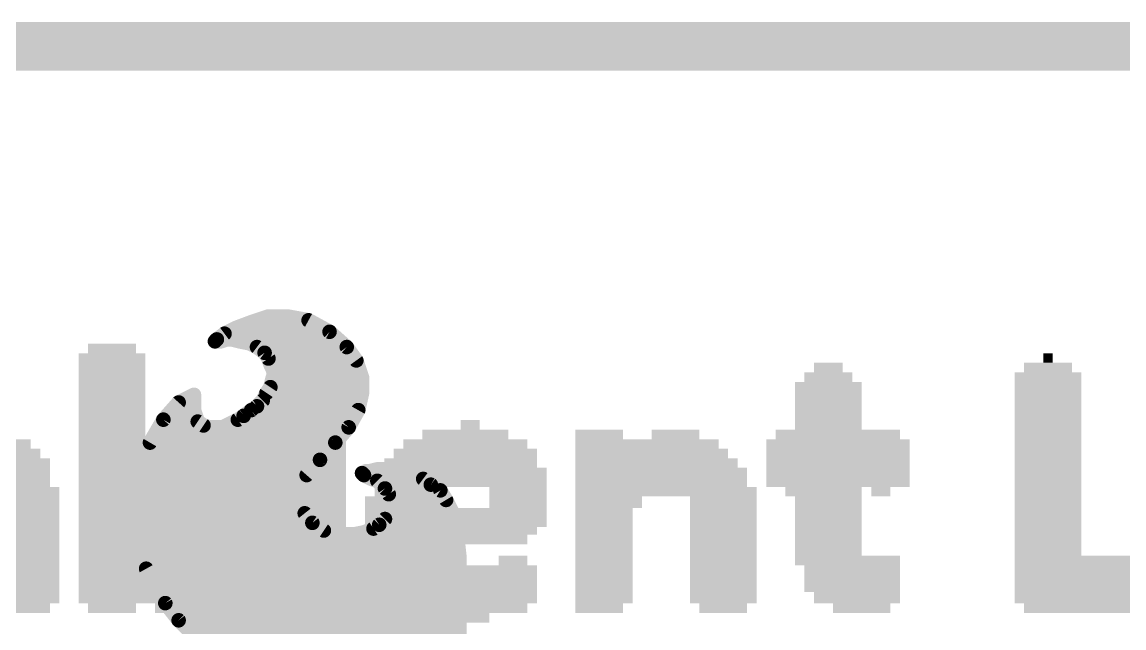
# Model space of a CAD drawing. Extents: x -25.4 to 61.2, y -12 to 25.5.
# Drawn here: x 9.27 to 15.03, y 22.36 to 25.53 of the extents above; entities that cross this region are included whole.
import ezdxf

# ---------------------------------------------------------------- set-up
doc = ezdxf.new("R2010")
doc.units = 0
for name, color, linetype in [('1', 12, 'CONTINUOUS'), ('16', 53, 'CONTINUOUS'), ('20', 53, 'CONTINUOUS'), ('21', 41, 'CONTINUOUS'), ('22', 40, 'CONTINUOUS')]:
    doc.layers.add(name, color=color, linetype=linetype)

# ---------------------------------------------------------------- blocks, each defined once
blk = doc.blocks.new('RECT')
blk.add_solid([(-0.5, -0.5), (0.5, -0.5), (-0.5, 0.5), (0.5, 0.5)])

msp = doc.modelspace()

# ---------------------------------------------------------------- linework, layer by layer
at = {"layer": '1', "const_width": 0.254}
msp.add_lwpolyline([(0, 25.4), (25.4, 25.4)], dxfattribs=at)
at = {"layer": '16', "const_width": 0.254}
msp.add_lwpolyline([(0, 25.4), (25.4, 25.4)], dxfattribs=at)
at = {"layer": '20', "const_width": 0.2032}
msp.add_lwpolyline([(0, 25.4), (25.4, 25.4)], dxfattribs=at)
at = {"layer": '22', "const_width": 0.0762}
for points in [[(10.465, 23.956), (10.555, 23.986)], [(10.555, 23.986), (10.655, 23.986)], [(10.655, 23.986), (10.765, 23.966)], [(10.765, 23.966), (10.875, 23.906)], [(10.325, 23.896), (10.385, 23.926)], [(10.385, 23.926), (10.465, 23.956)], [(10.3871, 23.9268), (10.8369, 23.9268)], [(10.875, 23.906), (10.965, 23.826)], [(10.275, 23.856), (10.285, 23.866)], [(10.305, 23.856), (10.275, 23.856)], [(10.285, 23.866), (10.325, 23.896)], [(10.335, 23.866), (10.305, 23.856)], [(10.365, 23.866), (10.335, 23.866)], [(10.405, 23.856), (10.365, 23.866)], [(10.455, 23.846), (10.405, 23.856)], [(10.432, 23.8506), (10.9373, 23.8506)], [(10.495, 23.826), (10.455, 23.846)], [(10.535, 23.796), (10.495, 23.826)], [(10.555, 23.766), (10.535, 23.796)], [(10.965, 23.826), (11.015, 23.756)], [(10.5494, 23.7744), (11.0019, 23.7744)], [(10.565, 23.736), (10.555, 23.766)], [(10.575, 23.716), (10.565, 23.736)], [(11.015, 23.756), (11.045, 23.666)], [(10.585, 23.686), (10.575, 23.716)], [(10.575, 23.656), (10.585, 23.686)], [(10.5809, 23.6982), (11.0343, 23.6982)], [(10.545, 23.586), (10.565, 23.616)], [(10.565, 23.616), (10.575, 23.656)], [(10.5665, 23.622), (11.045, 23.622)], [(11.045, 23.666), (11.045, 23.586)], [(10.085, 23.536), (10.165, 23.576)], [(10.165, 23.576), (10.165, 23.496)], [(10.525, 23.546), (10.545, 23.586)], [(11.045, 23.586), (11.025, 23.496)], [(10.005, 23.446), (10.085, 23.536)], [(10.1046, 23.5458), (10.165, 23.5458)], [(10.465, 23.496), (10.495, 23.516)], [(10.495, 23.516), (10.525, 23.546)], [(10.5248, 23.5458), (11.0361, 23.5458)], [(9.935, 23.326), (10.005, 23.446)], [(10.026, 23.4696), (10.1738, 23.4696)], [(10.165, 23.496), (10.185, 23.436)], [(10.315, 23.406), (10.395, 23.446)], [(10.395, 23.446), (10.425, 23.466)], [(10.425, 23.466), (10.465, 23.496)], [(10.4298, 23.4696), (11.0103, 23.4696)], [(11.025, 23.496), (10.975, 23.406)], [(9.9743, 23.3934), (10.964, 23.3934)], [(10.185, 23.436), (10.215, 23.416)], [(10.215, 23.416), (10.245, 23.406)], [(10.245, 23.406), (10.315, 23.406)], [(10.975, 23.406), (10.905, 23.326)], [(9.885, 23.186), (9.935, 23.326)], [(10.905, 23.326), (10.825, 23.236)], [(9.9319, 23.3172), (10.8972, 23.3172)], [(9.9046, 23.241), (10.8294, 23.241)], [(10.825, 23.236), (10.755, 23.156)], [(9.855, 23.026), (9.885, 23.186)], [(9.881, 23.1648), (10.7627, 23.1648)], [(10.755, 23.156), (10.725, 23.086)], [(11.045, 23.166), (11.065, 23.176)], [(11.055, 23.156), (11.045, 23.166)], [(11.0462, 23.1648), (11.293, 23.1648)], [(11.095, 23.136), (11.055, 23.156)], [(11.065, 23.176), (11.085, 23.176)], [(11.085, 23.176), (11.125, 23.186)], [(11.125, 23.186), (11.205, 23.186)], [(11.205, 23.186), (11.265, 23.176)], [(11.265, 23.176), (11.365, 23.136)], [(11.125, 23.126), (11.095, 23.136)], [(11.165, 23.086), (11.125, 23.126)], [(11.365, 23.136), (11.405, 23.106)], [(11.405, 23.106), (11.455, 23.076)], [(9.8667, 23.0886), (10.7261, 23.0886)], [(10.725, 23.086), (10.725, 23.016)], [(11.1624, 23.0886), (11.434, 23.0886)], [(11.185, 23.056), (11.165, 23.086)], [(11.195, 23.026), (11.185, 23.056)], [(11.455, 23.076), (11.485, 23.026)], [(9.865, 22.846), (9.855, 23.026)], [(9.8558, 23.0124), (10.7262, 23.0124)], [(10.725, 23.016), (10.745, 22.956)], [(11.185, 22.966), (11.195, 22.996)], [(11.195, 22.996), (11.195, 23.026)], [(11.195, 23.0124), (11.4918, 23.0124)], [(11.485, 23.026), (11.515, 22.966)], [(9.86, 22.9362), (10.7608, 22.9362)], [(10.745, 22.956), (10.785, 22.906)], [(11.135, 22.896), (11.165, 22.926)], [(11.165, 22.926), (11.185, 22.966)], [(11.1701, 22.9362), (11.5249, 22.9362)], [(11.515, 22.966), (11.535, 22.906)], [(10.785, 22.906), (10.845, 22.866)], [(10.845, 22.866), (10.925, 22.846)], [(11.055, 22.856), (11.105, 22.876)], [(11.105, 22.876), (11.135, 22.896)], [(11.535, 22.906), (11.555, 22.726)], [(9.8642, 22.86), (10.869, 22.86)], [(9.915, 22.666), (9.865, 22.846)], [(10.925, 22.846), (11.005, 22.846)], [(11.005, 22.846), (11.055, 22.856)], [(11.065, 22.86), (11.5401, 22.86)], [(9.8823, 22.7838), (11.5486, 22.7838)], [(9.9034, 22.7076), (11.555, 22.7076)], [(11.555, 22.726), (11.555, 21.446)], [(10.015, 22.486), (9.915, 22.666)], [(9.9342, 22.6314), (11.555, 22.6314)], [(9.9766, 22.5552), (11.555, 22.5552)], [(10.085, 22.396), (10.015, 22.486)], [(10.0204, 22.479), (11.555, 22.479)], [(10.0797, 22.4028), (11.555, 22.4028)], [(10.165, 22.316), (10.085, 22.396)], [(10.1544, 22.3266), (11.555, 22.3266)]]:
    msp.add_lwpolyline(points, dxfattribs=at)
at = {"layer": '22', "const_width": 0.0381}
for points in [[(10.555, 24.0051, 1), (10.555, 23.967)], [(10.561, 23.9679, 1), (10.549, 24.0041)], [(10.6584, 24.0047, 1), (10.6516, 23.9673)], [(10.655, 23.967, 1), (10.655, 24.0051)], [(10.7741, 23.9827, 1), (10.7559, 23.9493)], [(10.7616, 23.9473, 1), (10.7684, 23.9847)], [(10.3783, 23.9438, 1), (10.3917, 23.9082)], [(10.3871, 23.9459, 1), (10.3871, 23.9078)], [(10.3935, 23.909, 1), (10.3765, 23.943)], [(10.459, 23.9741, 1), (10.471, 23.9379)], [(10.4717, 23.9382, 1), (10.4583, 23.9738)], [(10.8369, 23.9078, 1), (10.8369, 23.9459)], [(10.8877, 23.9202, 1), (10.8623, 23.8918)], [(10.8659, 23.8893, 1), (10.8841, 23.9227)], [(10.275, 23.8751, 1), (10.275, 23.837)], [(10.2615, 23.8695, 1), (10.2885, 23.8425)], [(10.2736, 23.8812, 1), (10.2964, 23.8508)], [(10.2985, 23.8525, 1), (10.2715, 23.8795)], [(10.299, 23.8741, 1), (10.311, 23.8379)], [(10.305, 23.837, 1), (10.305, 23.8751)], [(10.3165, 23.913, 1), (10.3335, 23.879)], [(10.3364, 23.8808, 1), (10.3136, 23.9112)], [(10.335, 23.885, 1), (10.335, 23.8469)], [(10.341, 23.8479, 1), (10.329, 23.8841)], [(10.3696, 23.8845, 1), (10.3604, 23.8475)], [(10.365, 23.8469, 1), (10.365, 23.885)], [(10.4087, 23.8747, 1), (10.4013, 23.8373)], [(10.4004, 23.8375, 1), (10.4096, 23.8745)], [(10.432, 23.8697, 1), (10.432, 23.8316)], [(10.4635, 23.863, 1), (10.4465, 23.829)], [(10.4513, 23.8273, 1), (10.4587, 23.8647)], [(10.9373, 23.8316, 1), (10.9373, 23.8697)], [(10.5064, 23.8412, 1), (10.4836, 23.8108)], [(10.4865, 23.809, 1), (10.5035, 23.843)], [(10.5509, 23.8066, 1), (10.5191, 23.7854)], [(10.5236, 23.7808, 1), (10.5464, 23.8112)], [(10.9805, 23.8371, 1), (10.9495, 23.8149)], [(10.9523, 23.8118, 1), (10.9777, 23.8402)], [(10.5494, 23.7934, 1), (10.5494, 23.7553)], [(10.5731, 23.772, 1), (10.5369, 23.76)], [(10.5391, 23.7554, 1), (10.5709, 23.7766)], [(10.582, 23.7445, 1), (10.548, 23.7275)], [(11.0331, 23.762, 1), (10.9969, 23.75)], [(10.9995, 23.7449, 1), (11.0305, 23.7671)], [(11.0019, 23.7553, 1), (11.0019, 23.7934)], [(10.5469, 23.73, 1), (10.5831, 23.742)], [(10.5931, 23.722, 1), (10.5569, 23.71)], [(10.558, 23.7075, 1), (10.592, 23.7245)], [(10.5809, 23.7172, 1), (10.5809, 23.6791)], [(10.6031, 23.68, 1), (10.5669, 23.692)], [(10.5669, 23.68, 1), (10.6031, 23.692)], [(11.0343, 23.6791, 1), (11.0343, 23.7172)], [(10.5665, 23.641, 1), (10.5665, 23.6029)], [(10.5809, 23.6054, 1), (10.5491, 23.6266)], [(10.5569, 23.662, 1), (10.5931, 23.65)], [(10.5935, 23.6514, 1), (10.5565, 23.6606)], [(11.064, 23.666, 1), (11.0259, 23.666)], [(11.0269, 23.66, 1), (11.0631, 23.672)], [(11.045, 23.6029, 1), (11.045, 23.641)], [(10.1841, 23.576, 1), (10.146, 23.576)], [(10.1735, 23.559, 1), (10.1565, 23.593)], [(10.5291, 23.5966, 1), (10.5609, 23.5754)], [(10.562, 23.5775, 1), (10.528, 23.5945)], [(10.5465, 23.6206, 1), (10.5835, 23.6114)], [(11.0259, 23.586, 1), (11.064, 23.586)], [(11.0636, 23.5819, 1), (11.0264, 23.5901)], [(10.0765, 23.553, 1), (10.0935, 23.519)], [(10.0992, 23.5233, 1), (10.0708, 23.5487)], [(10.1046, 23.5648, 1), (10.1046, 23.5267)], [(10.165, 23.5267, 1), (10.165, 23.5648)], [(10.4815, 23.5295, 1), (10.5085, 23.5025)], [(10.5056, 23.5001, 1), (10.4844, 23.5319)], [(10.5248, 23.5648, 1), (10.5248, 23.5267)], [(10.508, 23.5545, 1), (10.542, 23.5375)], [(10.5385, 23.5325, 1), (10.5115, 23.5595)], [(11.0361, 23.5267, 1), (11.0361, 23.5648)], [(9.9908, 23.4587, 1), (10.0192, 23.4333)], [(10.0215, 23.4364, 1), (9.9885, 23.4556)], [(10.026, 23.4886, 1), (10.026, 23.4505)], [(10.1831, 23.502, 1), (10.1469, 23.49)], [(10.146, 23.496, 1), (10.1841, 23.496)], [(10.1738, 23.4505, 1), (10.1738, 23.4886)], [(10.3844, 23.4619, 1), (10.4056, 23.4301)], [(10.4035, 23.429, 1), (10.3865, 23.463)], [(10.4136, 23.4812, 1), (10.4364, 23.4508)], [(10.4298, 23.4886, 1), (10.4298, 23.4505)], [(10.4356, 23.4501, 1), (10.4144, 23.4819)], [(10.4544, 23.5119, 1), (10.4756, 23.4801)], [(10.4764, 23.4808, 1), (10.4536, 23.5112)], [(11.0064, 23.5001, 1), (11.0436, 23.4919)], [(11.0417, 23.4867, 1), (11.0083, 23.5053)], [(11.0103, 23.4505, 1), (11.0103, 23.4886)], [(9.9743, 23.4124, 1), (9.9743, 23.3743)], [(10.1956, 23.4519, 1), (10.1744, 23.4201)], [(10.1669, 23.43, 1), (10.2031, 23.442)], [(10.221, 23.4341, 1), (10.209, 23.3979)], [(10.2044, 23.4001, 1), (10.2256, 23.4319)], [(10.245, 23.4251, 1), (10.245, 23.387)], [(10.239, 23.3879, 1), (10.251, 23.4241)], [(10.3065, 23.423, 1), (10.3235, 23.389)], [(10.315, 23.387, 1), (10.315, 23.4251)], [(10.9583, 23.4153, 1), (10.9917, 23.3967)], [(10.9893, 23.3935, 1), (10.9607, 23.4185)], [(10.964, 23.3743, 1), (10.964, 23.4124)], [(9.9529, 23.3196, 1), (9.9171, 23.3324)], [(10.9192, 23.3133, 1), (10.8908, 23.3387)], [(9.9319, 23.3362, 1), (9.9319, 23.2981)], [(9.9185, 23.3356, 1), (9.9515, 23.3164)], [(10.8907, 23.3385, 1), (10.9193, 23.3135)], [(10.8972, 23.2981, 1), (10.8972, 23.3362)], [(9.9046, 23.26, 1), (9.9046, 23.2219)], [(10.8108, 23.2487, 1), (10.8392, 23.2233)], [(10.8393, 23.2235, 1), (10.8107, 23.2485)], [(10.8294, 23.2219, 1), (10.8294, 23.26)], [(9.881, 23.1838, 1), (9.881, 23.1457)], [(9.8671, 23.1924, 1), (9.9029, 23.1796)], [(9.9037, 23.1825, 1), (9.8663, 23.1895)], [(10.7725, 23.1485, 1), (10.7375, 23.1635)], [(10.7627, 23.1457, 1), (10.7627, 23.1838)], [(11.0585, 23.1795, 1), (11.0315, 23.1525)], [(11.0365, 23.183, 1), (11.0535, 23.149)], [(11.0462, 23.1838, 1), (11.0462, 23.1457)], [(11.0635, 23.173, 1), (11.0465, 23.139)], [(11.065, 23.1951, 1), (11.065, 23.157)], [(11.0735, 23.159, 1), (11.0565, 23.193)], [(11.0804, 23.1945, 1), (11.0896, 23.1575)], [(11.085, 23.157, 1), (11.085, 23.1951)], [(11.125, 23.205, 1), (11.125, 23.1669)], [(11.1296, 23.1675, 1), (11.1204, 23.2045)], [(11.2081, 23.2048, 1), (11.2019, 23.1672)], [(11.205, 23.1669, 1), (11.205, 23.205)], [(11.2721, 23.1937, 1), (11.2579, 23.1583)], [(11.2619, 23.1572, 1), (11.2681, 23.1948)], [(11.293, 23.1457, 1), (11.293, 23.1838)], [(10.7407, 23.1685, 1), (10.7693, 23.1435)], [(11.0415, 23.1425, 1), (11.0685, 23.1695)], [(11.101, 23.1541, 1), (11.089, 23.1179)], [(11.0865, 23.119, 1), (11.1035, 23.153)], [(11.1385, 23.1395, 1), (11.1115, 23.1125)], [(11.119, 23.1079, 1), (11.131, 23.1441)], [(11.3764, 23.1512, 1), (11.3536, 23.1208)], [(11.3579, 23.1183, 1), (11.3721, 23.1537)], [(11.4148, 23.1223, 1), (11.3952, 23.0897)], [(11.3936, 23.0908, 1), (11.4164, 23.1212)], [(9.8667, 23.1076, 1), (9.8667, 23.0695)], [(10.744, 23.086, 1), (10.7059, 23.086)], [(10.7075, 23.0935, 1), (10.7425, 23.0785)], [(10.7261, 23.0695, 1), (10.7261, 23.1076)], [(11.1624, 23.1076, 1), (11.1624, 23.0695)], [(11.1809, 23.0966, 1), (11.1491, 23.0754)], [(11.1515, 23.0725, 1), (11.1785, 23.0995)], [(11.2031, 23.062, 1), (11.1669, 23.05)], [(11.1691, 23.0454, 1), (11.2009, 23.0666)], [(11.434, 23.0695, 1), (11.434, 23.1076)], [(11.4713, 23.0858, 1), (11.4387, 23.0662)], [(11.4452, 23.0597, 1), (11.4648, 23.0923)], [(9.874, 23.0271, 1), (9.836, 23.0249)], [(9.8363, 23.0295, 1), (9.8737, 23.0225)], [(9.8558, 23.0314, 1), (9.8558, 22.9933)], [(10.7059, 23.016, 1), (10.744, 23.016)], [(10.7431, 23.022, 1), (10.7069, 23.01)], [(10.7262, 22.9933, 1), (10.7262, 23.0314)], [(11.195, 23.0314, 1), (11.195, 22.9933)], [(11.2141, 23.026, 1), (11.176, 23.026)], [(11.1769, 23.02, 1), (11.2131, 23.032)], [(11.2131, 22.99, 1), (11.1769, 23.002)], [(11.502, 23.0345, 1), (11.468, 23.0175)], [(11.4687, 23.0162, 1), (11.5013, 23.0358)], [(11.4918, 22.9933, 1), (11.4918, 23.0314)], [(9.86, 22.9552, 1), (9.86, 22.9171)], [(10.7599, 22.9679, 1), (10.7301, 22.9441)], [(10.7269, 22.95, 1), (10.7631, 22.962)], [(10.7608, 22.9171, 1), (10.7608, 22.9552)], [(11.1701, 22.9552, 1), (11.1701, 22.9171)], [(11.1785, 22.9125, 1), (11.1515, 22.9395)], [(11.1669, 22.972, 1), (11.2031, 22.96)], [(11.202, 22.9575, 1), (11.168, 22.9745)], [(11.176, 22.996, 1), (11.2141, 22.996)], [(11.5331, 22.972, 1), (11.4969, 22.96)], [(11.498, 22.9575, 1), (11.532, 22.9745)], [(11.5249, 22.9171, 1), (11.5249, 22.9552)], [(10.7956, 22.9219, 1), (10.7744, 22.8901)], [(10.7701, 22.8941, 1), (10.7999, 22.9179)], [(10.8496, 22.8845, 1), (10.8404, 22.8475)], [(10.8344, 22.8501, 1), (10.8556, 22.8819)], [(11.0944, 22.8919, 1), (11.1156, 22.8601)], [(11.1121, 22.8583, 1), (11.0979, 22.8937)], [(11.1215, 22.9095, 1), (11.1485, 22.8825)], [(11.1456, 22.8801, 1), (11.1244, 22.9119)], [(11.148, 22.9345, 1), (11.182, 22.9175)], [(11.5539, 22.9081, 1), (11.5161, 22.9039)], [(11.5169, 22.9, 1), (11.5531, 22.912)], [(9.8642, 22.879, 1), (9.8642, 22.8409)], [(9.8834, 22.8511, 1), (9.8466, 22.8409)], [(9.846, 22.8449, 1), (9.884, 22.8471)], [(10.869, 22.8409, 1), (10.869, 22.879)], [(10.925, 22.8651, 1), (10.925, 22.827)], [(10.9204, 22.8275, 1), (10.9296, 22.8645)], [(11.0013, 22.8647, 1), (11.0087, 22.8273)], [(11.005, 22.827, 1), (11.005, 22.8651)], [(11.0479, 22.8737, 1), (11.0621, 22.8383)], [(11.065, 22.879, 1), (11.065, 22.8409)], [(11.0587, 22.8373, 1), (11.0513, 22.8747)], [(11.5401, 22.8409, 1), (11.5401, 22.879)], [(9.8823, 22.8028, 1), (9.8823, 22.7647)], [(11.5486, 22.7647, 1), (11.5486, 22.8028)], [(9.9034, 22.7266, 1), (9.9034, 22.6885)], [(11.574, 22.726, 1), (11.5359, 22.726)], [(11.5361, 22.7239, 1), (11.5739, 22.7281)], [(11.555, 22.6885, 1), (11.555, 22.7266)], [(9.9317, 22.6753, 1), (9.8983, 22.6567)], [(9.8966, 22.6609, 1), (9.9334, 22.6711)], [(9.9342, 22.6505, 1), (9.9342, 22.6124)], [(11.555, 22.6124, 1), (11.555, 22.6505)], [(9.9766, 22.5743, 1), (9.9766, 22.5362)], [(11.555, 22.5362, 1), (11.555, 22.5743)], [(10.03, 22.4977, 1), (10, 22.4743)], [(9.9983, 22.4767, 1), (10.0317, 22.4953)], [(10.0204, 22.4981, 1), (10.0204, 22.46)], [(11.555, 22.46, 1), (11.555, 22.4981)], [(10.0797, 22.4219, 1), (10.0797, 22.3838)], [(11.555, 22.3838, 1), (11.555, 22.4219)], [(10.0985, 22.4095, 1), (10.0715, 22.3825)], [(10.07, 22.3843, 1), (10.1, 22.4077)], [(10.1544, 22.3457, 1), (10.1544, 22.3076)], [(11.555, 22.3076, 1), (11.555, 22.3457)]]:
    msp.add_lwpolyline(points, format="xyb", dxfattribs=at)

# ---------------------------------------------------------------- block references
at = {"layer": '21'}
for p, xscale, yscale in [((9.736, 23.819), 0.25, 0.05), ((10.811, 23.819), 0.2, 0.05), ((9.736, 23.769), 0.35, 0.05), ((10.811, 23.769), 0.3, 0.05), ((14.636, 23.769), 0.05, 0.05), ((9.736, 23.719), 0.35, 0.05), ((10.811, 23.719), 0.3, 0.05), ((13.486, 23.719), 0.15, 0.05), ((14.636, 23.719), 0.25, 0.05), ((9.736, 23.669), 0.35, 0.05), ((10.811, 23.669), 0.3, 0.05), ((13.486, 23.669), 0.25, 0.05), ((14.636, 23.669), 0.35, 0.05), ((9.736, 23.619), 0.35, 0.05), ((9.736, 23.569), 0.35, 0.05), ((10.811, 23.619), 0.3, 0.05), ((10.811, 23.569), 0.3, 0.05), ((13.486, 23.619), 0.35, 0.05), ((13.486, 23.569), 0.35, 0.05), ((14.636, 23.619), 0.35, 0.05), ((14.636, 23.569), 0.35, 0.05), ((9.736, 23.519), 0.35, 0.05), ((10.811, 23.519), 0.1, 0.05), ((13.486, 23.519), 0.35, 0.05), ((14.636, 23.519), 0.35, 0.05), ((9.736, 23.469), 0.35, 0.05), ((13.486, 23.469), 0.35, 0.05), ((14.636, 23.469), 0.35, 0.05), ((9.736, 23.419), 0.35, 0.05), ((11.611, 23.419), 0.1, 0.05), ((13.486, 23.419), 0.35, 0.05), ((14.636, 23.419), 0.35, 0.05), ((9.736, 23.369), 0.35, 0.05), ((10.111, 23.369), 0.3, 0.05), ((10.786, 23.369), 0.25, 0.05), ((11.586, 23.369), 0.45, 0.05), ((12.286, 23.369), 0.25, 0.05), ((12.686, 23.369), 0.25, 0.05), ((13.536, 23.369), 0.65, 0.05), ((14.636, 23.369), 0.35, 0.05), ((9.111, 23.319), 0.4, 0.05), ((9.936, 23.319), 0.75, 0.05), ((10.811, 23.319), 0.3, 0.05), ((11.586, 23.319), 0.65, 0.05), ((12.536, 23.319), 0.75, 0.05), ((13.536, 23.319), 0.75, 0.05), ((14.636, 23.319), 0.35, 0.05), ((9.111, 23.269), 0.5, 0.05), ((9.986, 23.269), 0.85, 0.05), ((10.811, 23.269), 0.3, 0.05), ((11.586, 23.269), 0.75, 0.05), ((12.561, 23.269), 0.8, 0.05), ((13.536, 23.269), 0.75, 0.05), ((14.636, 23.269), 0.35, 0.05), ((8.736, 23.219), 1.35, 0.05), ((8.736, 23.169), 1.35, 0.05), ((9.986, 23.219), 0.85, 0.05), ((10.011, 23.169), 0.9, 0.05), ((10.811, 23.219), 0.3, 0.05), ((10.811, 23.169), 0.3, 0.05), ((11.561, 23.169), 0.9, 0.05), ((11.561, 23.219), 0.8, 0.05), ((12.586, 23.219), 0.85, 0.05), ((12.611, 23.169), 0.9, 0.05), ((13.536, 23.219), 0.75, 0.05), ((13.536, 23.169), 0.75, 0.05), ((14.636, 23.219), 0.35, 0.05), ((14.636, 23.169), 0.35, 0.05), ((8.736, 23.119), 1.35, 0.05), ((10.036, 23.119), 0.95, 0.05), ((10.811, 23.119), 0.3, 0.05), ((11.561, 23.119), 0.9, 0.05), ((12.611, 23.119), 0.9, 0.05), ((13.536, 23.119), 0.75, 0.05), ((14.636, 23.119), 0.35, 0.05), ((8.761, 23.069), 1.4, 0.05), ((10.036, 23.069), 0.95, 0.05), ((10.811, 23.069), 0.3, 0.05), ((11.286, 23.069), 0.35, 0.05), ((11.861, 23.069), 0.3, 0.05), ((12.636, 23.069), 0.95, 0.05), ((13.461, 23.069), 0.4, 0.05), ((13.761, 23.069), 0.1, 0.05), ((14.636, 23.069), 0.35, 0.05), ((9.286, 23.014), 0.35, 0.06), ((9.761, 23.014), 0.4, 0.06), ((10.336, 23.014), 0.35, 0.06), ((10.811, 23.014), 0.3, 0.06), ((11.236, 23.014), 0.35, 0.06), ((11.861, 23.014), 0.3, 0.06), ((12.336, 23.014), 0.35, 0.06), ((12.936, 23.014), 0.35, 0.06), ((13.486, 23.014), 0.35, 0.06), ((14.636, 23.014), 0.35, 0.06), ((9.286, 22.959), 0.35, 0.05), ((9.736, 22.959), 0.35, 0.05), ((10.386, 22.959), 0.35, 0.05), ((10.811, 22.959), 0.3, 0.05), ((11.536, 22.959), 0.95, 0.05), ((12.311, 22.959), 0.3, 0.05), ((12.936, 22.959), 0.35, 0.05), ((13.486, 22.959), 0.35, 0.05), ((14.636, 22.959), 0.35, 0.05), ((9.286, 22.909), 0.35, 0.05), ((9.736, 22.909), 0.35, 0.05), ((10.386, 22.909), 0.35, 0.05), ((10.811, 22.909), 0.3, 0.05), ((11.536, 22.909), 0.95, 0.05), ((12.311, 22.909), 0.3, 0.05), ((12.936, 22.909), 0.35, 0.05), ((13.486, 22.909), 0.35, 0.05), ((14.636, 22.909), 0.35, 0.05), ((9.286, 22.869), 0.35, 0.05), ((9.286, 22.819), 0.35, 0.05), ((9.736, 22.869), 0.35, 0.05), ((9.761, 22.819), 0.4, 0.05), ((10.336, 22.819), 0.35, 0.05), ((10.386, 22.869), 0.35, 0.05), ((10.811, 22.869), 0.3, 0.05), ((10.811, 22.819), 0.3, 0.05), ((11.511, 22.869), 0.9, 0.05), ((11.486, 22.819), 0.85, 0.05), ((12.311, 22.869), 0.3, 0.05), ((12.311, 22.819), 0.3, 0.05), ((12.936, 22.869), 0.35, 0.05), ((12.936, 22.819), 0.35, 0.05), ((13.486, 22.869), 0.35, 0.05), ((13.486, 22.819), 0.35, 0.05), ((14.636, 22.869), 0.35, 0.05), ((14.636, 22.819), 0.35, 0.05), ((9.286, 22.764), 0.35, 0.06), ((10.036, 22.764), 0.95, 0.06), ((10.811, 22.764), 0.3, 0.06), ((11.286, 22.764), 0.35, 0.06), ((12.311, 22.764), 0.3, 0.06), ((12.936, 22.764), 0.35, 0.06), ((13.486, 22.764), 0.35, 0.06), ((14.636, 22.764), 0.35, 0.06), ((9.286, 22.709), 0.35, 0.05), ((10.036, 22.709), 0.95, 0.05), ((10.811, 22.709), 0.3, 0.05), ((11.311, 22.709), 0.4, 0.05), ((11.836, 22.709), 0.15, 0.05), ((12.311, 22.709), 0.3, 0.05), ((12.936, 22.709), 0.35, 0.05), ((13.586, 22.709), 0.55, 0.05), ((14.886, 22.709), 0.85, 0.05), ((9.286, 22.659), 0.35, 0.05), ((10.011, 22.659), 0.9, 0.05), ((10.811, 22.659), 0.3, 0.05), ((11.536, 22.659), 0.85, 0.05), ((12.311, 22.659), 0.3, 0.05), ((12.936, 22.659), 0.35, 0.05), ((13.611, 22.659), 0.5, 0.05), ((14.936, 22.659), 0.95, 0.05), ((9.286, 22.619), 0.35, 0.05), ((10.011, 22.619), 0.9, 0.05), ((10.811, 22.619), 0.3, 0.05), ((11.561, 22.619), 0.8, 0.05), ((12.311, 22.619), 0.3, 0.05), ((12.936, 22.619), 0.35, 0.05), ((13.611, 22.619), 0.5, 0.05), ((14.936, 22.619), 0.95, 0.05), ((9.286, 22.569), 0.35, 0.05), ((9.986, 22.569), 0.85, 0.05), ((10.811, 22.569), 0.3, 0.05), ((11.586, 22.569), 0.75, 0.05), ((12.311, 22.569), 0.3, 0.05), ((12.936, 22.569), 0.35, 0.05), ((13.611, 22.569), 0.5, 0.05), ((14.936, 22.569), 0.95, 0.05), ((9.286, 22.514), 0.35, 0.06), ((9.936, 22.514), 0.75, 0.06), ((10.811, 22.514), 0.3, 0.06), ((11.611, 22.514), 0.7, 0.06), ((12.311, 22.514), 0.3, 0.06), ((12.936, 22.514), 0.35, 0.06), ((13.636, 22.514), 0.45, 0.06), ((14.936, 22.514), 0.95, 0.06), ((9.286, 22.459), 0.25, 0.05), ((9.736, 22.459), 0.25, 0.05), ((10.111, 22.459), 0.3, 0.05), ((10.786, 22.459), 0.25, 0.05), ((11.636, 22.459), 0.55, 0.05), ((12.286, 22.459), 0.25, 0.05), ((12.936, 22.459), 0.25, 0.05), ((13.661, 22.459), 0.3, 0.05), ((14.961, 22.459), 0.9, 0.05), ((11.611, 22.409), 0.2, 0.05)]:
    msp.add_blockref('RECT', p, dxfattribs=dict(at, xscale=xscale, yscale=yscale))

doc.saveas('drawing.dxf')
